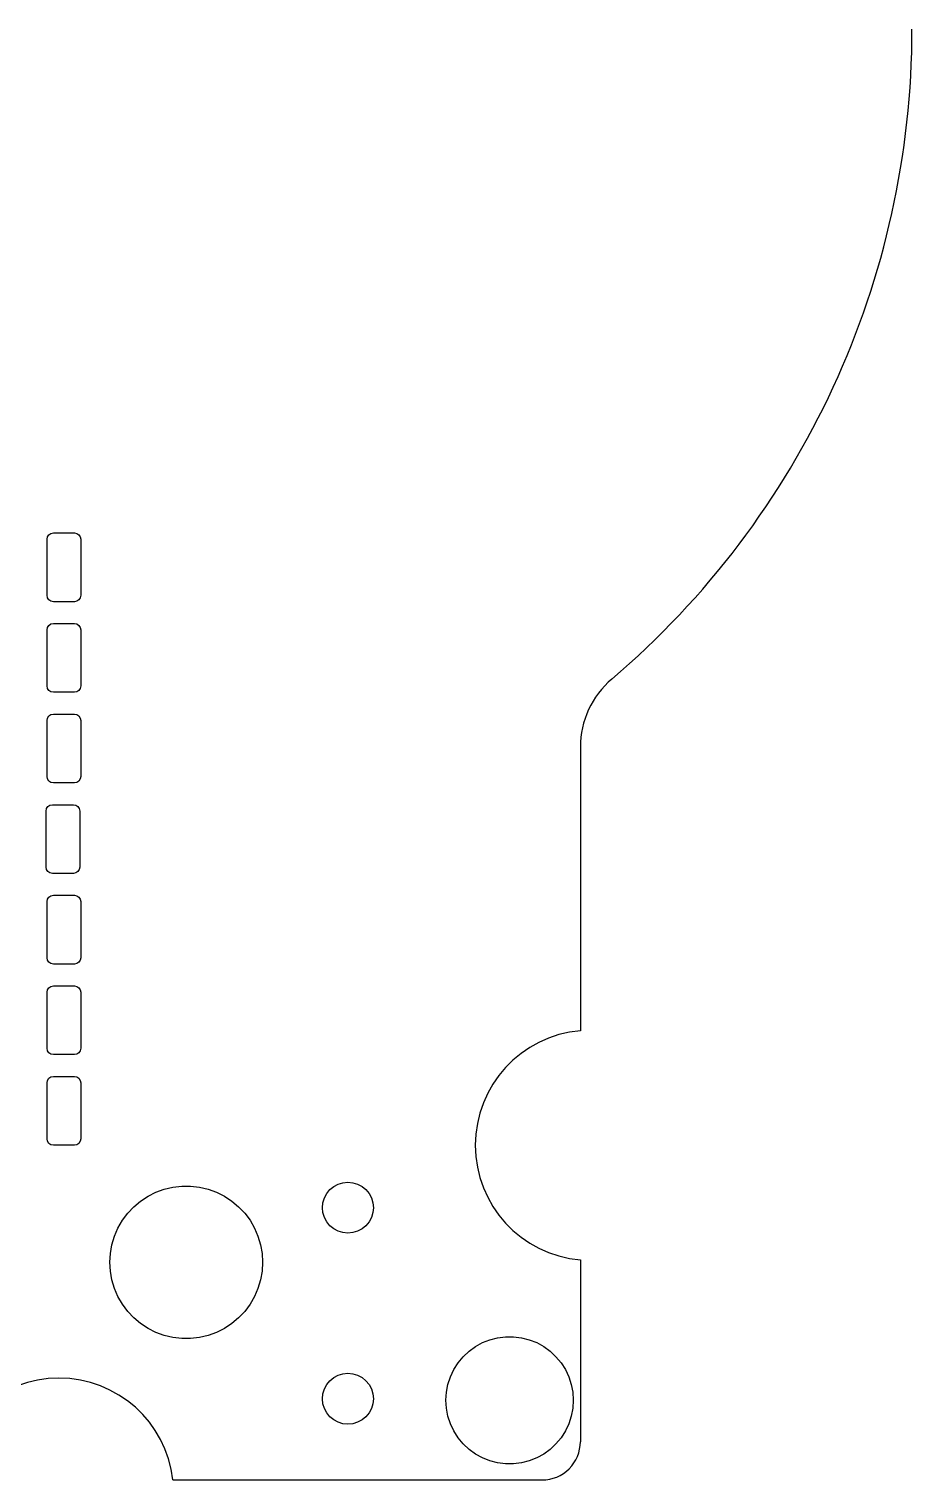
# Model space of a CAD drawing. Extents: x 116 to 183, y -128 to -37.6.
# Drawn here: x 148.3 to 183, y -128 to -71.1 of the extents above; entities that cross this region are included whole.
import ezdxf

# ---------------------------------------------------------------- set-up
doc = ezdxf.new("R2010")
doc.units = 0
doc.layers.add('BLACK', color=7, linetype='CONTINUOUS')

msp = doc.modelspace()

# ---------------------------------------------------------------- linework, layer by layer
at = {"layer": 'BLACK', "linetype": 'CONTINUOUS'}
for p, q in [((148.982, -91.102), (149.00103, -91.006329)), ((148.982, -93.302), (148.982, -91.102)), ((149.00103, -91.006329), (149.055223, -90.925223)), ((149.055223, -90.925223), (149.136329, -90.87103)), ((149.136329, -90.87103), (149.232, -90.852)), ((149.232, -90.852), (150.057, -90.852)), ((150.057, -90.852), (150.152671, -90.87103)), ((150.152671, -90.87103), (150.233777, -90.925223)), ((150.233777, -90.925223), (150.28797, -91.006329)), ((150.28797, -91.006329), (150.307, -91.102)), ((150.307, -91.102), (150.307, -93.302)), ((149.00103, -93.397671), (148.982, -93.302)), ((149.055223, -93.478777), (149.00103, -93.397671)), ((150.28797, -93.397671), (150.233777, -93.478777)), ((150.307, -93.302), (150.28797, -93.397671)), ((149.136329, -93.53297), (149.055223, -93.478777)), ((149.232, -93.552), (149.136329, -93.53297)), ((150.057, -93.552), (149.232, -93.552)), ((150.152671, -93.53297), (150.057, -93.552)), ((150.233777, -93.478777), (150.152671, -93.53297)), ((149.00103, -94.562329), (149.055223, -94.481223)), ((149.055223, -94.481223), (149.136329, -94.42703)), ((149.136329, -94.42703), (149.232, -94.408)), ((149.232, -94.408), (150.057, -94.408)), ((150.057, -94.408), (150.152671, -94.42703)), ((150.152671, -94.42703), (150.233777, -94.481223)), ((150.233777, -94.481223), (150.28797, -94.562329)), ((148.982, -94.658), (149.00103, -94.562329)), ((148.982, -96.858), (148.982, -94.658)), ((150.28797, -94.562329), (150.307, -94.658)), ((150.307, -94.658), (150.307, -96.858)), ((149.00103, -96.953671), (148.982, -96.858)), ((149.055223, -97.034777), (149.00103, -96.953671)), ((149.136329, -97.08897), (149.055223, -97.034777)), ((149.232, -97.108), (149.136329, -97.08897)), ((150.057, -97.108), (149.232, -97.108)), ((150.152671, -97.08897), (150.057, -97.108)), ((150.233777, -97.034777), (150.152671, -97.08897)), ((150.28797, -96.953671), (150.233777, -97.034777)), ((150.307, -96.858), (150.28797, -96.953671)), ((148.982, -98.214), (149.00103, -98.118329)), ((148.982, -100.414), (148.982, -98.214)), ((149.00103, -98.118329), (149.055223, -98.037223)), ((149.055223, -98.037223), (149.136329, -97.98303)), ((149.136329, -97.98303), (149.232, -97.964)), ((149.232, -97.964), (150.057, -97.964)), ((150.057, -97.964), (150.152671, -97.98303)), ((150.152671, -97.98303), (150.233777, -98.037223)), ((150.233777, -98.037223), (150.28797, -98.118329)), ((150.28797, -98.118329), (150.307, -98.214)), ((150.307, -98.214), (150.307, -100.414)), ((169.927313, -99.254504), (169.927313, -110.391357)), ((149.00103, -100.509671), (148.982, -100.414)), ((149.055223, -100.590777), (149.00103, -100.509671)), ((149.136329, -100.64497), (149.055223, -100.590777)), ((149.232, -100.664), (149.136329, -100.64497)), ((150.057, -100.664), (149.232, -100.664)), ((150.152671, -100.64497), (150.057, -100.664)), ((150.233777, -100.590777), (150.152671, -100.64497)), ((150.28797, -100.509671), (150.233777, -100.590777)), ((150.307, -100.414), (150.28797, -100.509671)), ((148.9435, -101.77), (148.96253, -101.674329)), ((148.9435, -103.97), (148.9435, -101.77)), ((148.96253, -101.674329), (149.016723, -101.593223)), ((149.016723, -101.593223), (149.097829, -101.53903)), ((149.097829, -101.53903), (149.1935, -101.52)), ((149.1935, -101.52), (150.0185, -101.52)), ((150.0185, -101.52), (150.114171, -101.53903)), ((150.114171, -101.53903), (150.195277, -101.593223)), ((150.195277, -101.593223), (150.24947, -101.674329)), ((150.24947, -101.674329), (150.2685, -101.77)), ((150.2685, -101.77), (150.2685, -103.97)), ((148.96253, -104.065671), (148.9435, -103.97)), ((149.016723, -104.146777), (148.96253, -104.065671)), ((149.097829, -104.20097), (149.016723, -104.146777)), ((149.1935, -104.22), (149.097829, -104.20097)), ((150.0185, -104.22), (149.1935, -104.22)), ((150.114171, -104.20097), (150.0185, -104.22)), ((150.195277, -104.146777), (150.114171, -104.20097)), ((150.24947, -104.065671), (150.195277, -104.146777)), ((150.2685, -103.97), (150.24947, -104.065671)), ((148.982, -105.326), (149.00103, -105.230329)), ((148.982, -107.526), (148.982, -105.326)), ((149.00103, -105.230329), (149.055223, -105.149223)), ((149.055223, -105.149223), (149.136329, -105.09503)), ((149.136329, -105.09503), (149.232, -105.076)), ((149.232, -105.076), (150.057, -105.076)), ((150.057, -105.076), (150.152671, -105.09503)), ((150.152671, -105.09503), (150.233777, -105.149223)), ((150.233777, -105.149223), (150.28797, -105.230329)), ((150.28797, -105.230329), (150.307, -105.326)), ((150.307, -105.326), (150.307, -107.526)), ((149.00103, -107.621671), (148.982, -107.526)), ((149.055223, -107.702777), (149.00103, -107.621671)), ((150.28797, -107.621671), (150.233777, -107.702777)), ((150.307, -107.526), (150.28797, -107.621671)), ((149.136329, -107.75697), (149.055223, -107.702777)), ((149.232, -107.776), (149.136329, -107.75697)), ((150.057, -107.776), (149.232, -107.776)), ((150.152671, -107.75697), (150.057, -107.776)), ((150.233777, -107.702777), (150.152671, -107.75697)), ((149.00103, -108.786329), (149.055223, -108.705223)), ((149.055223, -108.705223), (149.136329, -108.65103)), ((149.136329, -108.65103), (149.232, -108.632)), ((149.232, -108.632), (150.057, -108.632)), ((150.057, -108.632), (150.152671, -108.65103)), ((150.152671, -108.65103), (150.233777, -108.705223)), ((150.233777, -108.705223), (150.28797, -108.786329)), ((148.982, -108.882), (149.00103, -108.786329)), ((148.982, -111.082), (148.982, -108.882)), ((150.28797, -108.786329), (150.307, -108.882)), ((150.307, -108.882), (150.307, -111.082)), ((149.00103, -111.177671), (148.982, -111.082)), ((149.055223, -111.258777), (149.00103, -111.177671)), ((149.136329, -111.31297), (149.055223, -111.258777)), ((149.232, -111.332), (149.136329, -111.31297)), ((150.057, -111.332), (149.232, -111.332)), ((150.152671, -111.31297), (150.057, -111.332)), ((150.233777, -111.258777), (150.152671, -111.31297)), ((150.28797, -111.177671), (150.233777, -111.258777)), ((150.307, -111.082), (150.28797, -111.177671)), ((149.136329, -112.20703), (149.232, -112.188)), ((149.232, -112.188), (150.057, -112.188)), ((150.057, -112.188), (150.152671, -112.20703)), ((148.982, -112.438), (149.00103, -112.342329)), ((148.982, -114.638), (148.982, -112.438)), ((149.00103, -112.342329), (149.055223, -112.261223)), ((149.055223, -112.261223), (149.136329, -112.20703)), ((150.152671, -112.20703), (150.233777, -112.261223)), ((150.233777, -112.261223), (150.28797, -112.342329)), ((150.28797, -112.342329), (150.307, -112.438)), ((150.307, -112.438), (150.307, -114.638)), ((149.00103, -114.733671), (148.982, -114.638)), ((149.055223, -114.814777), (149.00103, -114.733671)), ((149.136329, -114.86897), (149.055223, -114.814777)), ((149.232, -114.888), (149.136329, -114.86897)), ((150.057, -114.888), (149.232, -114.888)), ((150.152671, -114.86897), (150.057, -114.888)), ((150.233777, -114.814777), (150.152671, -114.86897)), ((150.28797, -114.733671), (150.233777, -114.814777)), ((150.307, -114.638), (150.28797, -114.733671)), ((152.94724, -116.885174), (153.259001, -116.728602)), ((153.259001, -116.728602), (153.58683, -116.609281)), ((153.58683, -116.609281), (153.926295, -116.528827)), ((153.926295, -116.528827), (154.272806, -116.488326)), ((154.272806, -116.488326), (154.621674, -116.488326)), ((154.621674, -116.488326), (154.968185, -116.528827)), ((154.968185, -116.528827), (155.30765, -116.609281)), ((155.30765, -116.609281), (155.635479, -116.728602)), ((155.635479, -116.728602), (155.94724, -116.885174)), ((159.96577, -116.78268), (160.090133, -116.631143)), ((160.090133, -116.631143), (160.24167, -116.50678)), ((160.24167, -116.50678), (160.414557, -116.41437)), ((160.414557, -116.41437), (160.60215, -116.357465)), ((160.60215, -116.357465), (160.79724, -116.33825)), ((160.79724, -116.33825), (160.99233, -116.357465)), ((160.99233, -116.357465), (161.179923, -116.41437)), ((161.179923, -116.41437), (161.35281, -116.50678)), ((161.35281, -116.50678), (161.504347, -116.631143)), ((161.504347, -116.631143), (161.62871, -116.78268)), ((152.149107, -117.554887), (152.388515, -117.301129)), ((152.388515, -117.301129), (152.655764, -117.07688)), ((152.655764, -117.07688), (152.94724, -116.885174)), ((155.94724, -116.885174), (156.238716, -117.07688)), ((156.238716, -117.07688), (156.505965, -117.301129)), ((156.505965, -117.301129), (156.745373, -117.554887)), ((159.79724, -117.33825), (159.816455, -117.14316)), ((159.816455, -117.14316), (159.87336, -116.955567)), ((159.87336, -116.955567), (159.96577, -116.78268)), ((161.62871, -116.78268), (161.72112, -116.955567)), ((161.72112, -116.955567), (161.778025, -117.14316)), ((161.778025, -117.14316), (161.79724, -117.33825)), ((151.766342, -118.136852), (151.940777, -117.834723)), ((151.940777, -117.834723), (152.149107, -117.554887)), ((156.745373, -117.554887), (156.953703, -117.834723)), ((156.953703, -117.834723), (157.128138, -118.136852)), ((159.816455, -117.53334), (159.79724, -117.33825)), ((159.87336, -117.720933), (159.816455, -117.53334)), ((159.96577, -117.89382), (159.87336, -117.720933)), ((161.72112, -117.720933), (161.62871, -117.89382)), ((161.778025, -117.53334), (161.72112, -117.720933)), ((161.79724, -117.33825), (161.778025, -117.53334)), ((151.528105, -118.791402), (151.628162, -118.45719)), ((151.628162, -118.45719), (151.766342, -118.136852)), ((157.128138, -118.136852), (157.266318, -118.45719)), ((157.266318, -118.45719), (157.366375, -118.791402)), ((160.090133, -118.045357), (159.96577, -117.89382)), ((160.24167, -118.16972), (160.090133, -118.045357)), ((160.414557, -118.26213), (160.24167, -118.16972)), ((160.60215, -118.319035), (160.414557, -118.26213)), ((160.79724, -118.33825), (160.60215, -118.319035)), ((160.99233, -118.319035), (160.79724, -118.33825)), ((161.179923, -118.26213), (160.99233, -118.319035)), ((161.35281, -118.16972), (161.179923, -118.26213)), ((161.504347, -118.045357), (161.35281, -118.16972)), ((161.62871, -117.89382), (161.504347, -118.045357)), ((151.467525, -119.134971), (151.528105, -118.791402)), ((157.366375, -118.791402), (157.426955, -119.134971)), ((151.44724, -119.48325), (151.467525, -119.134971)), ((151.467525, -119.831529), (151.44724, -119.48325)), ((157.426955, -119.134971), (157.44724, -119.48325)), ((157.44724, -119.48325), (157.426955, -119.831529)), ((169.927313, -119.389472), (169.927757, -126.526753)), ((151.528105, -120.175098), (151.467525, -119.831529)), ((157.426955, -119.831529), (157.366375, -120.175098)), ((151.628162, -120.50931), (151.528105, -120.175098)), ((151.766342, -120.829648), (151.628162, -120.50931)), ((157.266318, -120.50931), (157.128138, -120.829648)), ((157.366375, -120.175098), (157.266318, -120.50931)), ((151.940777, -121.131777), (151.766342, -120.829648)), ((152.149107, -121.411613), (151.940777, -121.131777)), ((156.953703, -121.131777), (156.745373, -121.411613)), ((157.128138, -120.829648), (156.953703, -121.131777)), ((152.388515, -121.665371), (152.149107, -121.411613)), ((152.655764, -121.88962), (152.388515, -121.665371)), ((156.505965, -121.665371), (156.238716, -121.88962)), ((156.745373, -121.411613), (156.505965, -121.665371)), ((152.94724, -122.081326), (152.655764, -121.88962)), ((153.259001, -122.237898), (152.94724, -122.081326)), ((153.58683, -122.357219), (153.259001, -122.237898)), ((153.926295, -122.437673), (153.58683, -122.357219)), ((154.272806, -122.478174), (153.926295, -122.437673)), ((154.968185, -122.437673), (154.621674, -122.478174)), ((155.30765, -122.357219), (154.968185, -122.437673)), ((155.635479, -122.237898), (155.30765, -122.357219)), ((155.94724, -122.081326), (155.635479, -122.237898)), ((156.238716, -121.88962), (155.94724, -122.081326)), ((166.374698, -122.520609), (166.678787, -122.442532)), ((166.678787, -122.442532), (166.990264, -122.403183)), ((166.990264, -122.403183), (167.304216, -122.403183)), ((167.304216, -122.403183), (167.615693, -122.442532)), ((167.615693, -122.442532), (167.919782, -122.520609)), ((154.621674, -122.478174), (154.272806, -122.478174)), ((165.324818, -123.186882), (165.55368, -122.971967)), ((165.55368, -122.971967), (165.807673, -122.78743)), ((165.807673, -122.78743), (166.082792, -122.636182)), ((166.082792, -122.636182), (166.374698, -122.520609)), ((167.919782, -122.520609), (168.211688, -122.636182)), ((168.211688, -122.636182), (168.486807, -122.78743)), ((168.486807, -122.78743), (168.7408, -122.971967)), ((168.7408, -122.971967), (168.969662, -123.186882)), ((164.956473, -123.693866), (165.124698, -123.428787)), ((165.124698, -123.428787), (165.324818, -123.186882)), ((168.969662, -123.186882), (169.169782, -123.428787)), ((169.169782, -123.428787), (169.338007, -123.693866)), ((159.96577, -124.28268), (160.090133, -124.131143)), ((160.090133, -124.131143), (160.24167, -124.00678)), ((160.24167, -124.00678), (160.414557, -123.91437)), ((160.414557, -123.91437), (160.60215, -123.857465)), ((160.60215, -123.857465), (160.79724, -123.83825)), ((160.79724, -123.83825), (160.99233, -123.857465)), ((160.99233, -123.857465), (161.179923, -123.91437)), ((161.179923, -123.91437), (161.35281, -124.00678)), ((161.35281, -124.00678), (161.504347, -124.131143)), ((161.504347, -124.131143), (161.62871, -124.28268)), ((164.725782, -124.276525), (164.822799, -123.977939)), ((164.822799, -123.977939), (164.956473, -123.693866)), ((169.338007, -123.693866), (169.471681, -123.977939)), ((169.471681, -123.977939), (169.568698, -124.276525)), ((159.79724, -124.83825), (159.816455, -124.64316)), ((159.816455, -124.64316), (159.87336, -124.455567)), ((159.87336, -124.455567), (159.96577, -124.28268)), ((161.62871, -124.28268), (161.72112, -124.455567)), ((161.72112, -124.455567), (161.778025, -124.64316)), ((161.778025, -124.64316), (161.79724, -124.83825)), ((164.64724, -124.89825), (164.666953, -124.584917)), ((164.666953, -124.584917), (164.725782, -124.276525)), ((169.568698, -124.276525), (169.627527, -124.584917)), ((169.627527, -124.584917), (169.64724, -124.89825)), ((159.816455, -125.03334), (159.79724, -124.83825)), ((159.87336, -125.220933), (159.816455, -125.03334)), ((159.96577, -125.39382), (159.87336, -125.220933)), ((161.72112, -125.220933), (161.62871, -125.39382)), ((161.778025, -125.03334), (161.72112, -125.220933)), ((161.79724, -124.83825), (161.778025, -125.03334)), ((164.666953, -125.211583), (164.64724, -124.89825)), ((164.725782, -125.519975), (164.666953, -125.211583)), ((169.627527, -125.211583), (169.568698, -125.519975)), ((169.64724, -124.89825), (169.627527, -125.211583)), ((160.090133, -125.545357), (159.96577, -125.39382)), ((160.24167, -125.66972), (160.090133, -125.545357)), ((160.414557, -125.76213), (160.24167, -125.66972)), ((160.60215, -125.819035), (160.414557, -125.76213)), ((160.79724, -125.83825), (160.60215, -125.819035)), ((160.99233, -125.819035), (160.79724, -125.83825)), ((161.179923, -125.76213), (160.99233, -125.819035)), ((161.35281, -125.66972), (161.179923, -125.76213)), ((161.504347, -125.545357), (161.35281, -125.66972)), ((161.62871, -125.39382), (161.504347, -125.545357)), ((164.822799, -125.818561), (164.725782, -125.519975)), ((164.956473, -126.102634), (164.822799, -125.818561)), ((169.471681, -125.818561), (169.338007, -126.102634)), ((169.568698, -125.519975), (169.471681, -125.818561)), ((165.124698, -126.367713), (164.956473, -126.102634)), ((165.324818, -126.609618), (165.124698, -126.367713)), ((169.169782, -126.367713), (168.969662, -126.609618)), ((169.338007, -126.102634), (169.169782, -126.367713)), ((165.55368, -126.824533), (165.324818, -126.609618)), ((165.807673, -127.00907), (165.55368, -126.824533)), ((168.7408, -126.824533), (168.486807, -127.00907)), ((168.969662, -126.609618), (168.7408, -126.824533)), ((166.082792, -127.160318), (165.807673, -127.00907)), ((166.374698, -127.275891), (166.082792, -127.160318)), ((166.678787, -127.353968), (166.374698, -127.275891)), ((166.990264, -127.393317), (166.678787, -127.353968)), ((167.304216, -127.393317), (166.990264, -127.393317)), ((167.615693, -127.353968), (167.304216, -127.393317)), ((167.919782, -127.275891), (167.615693, -127.353968)), ((168.211688, -127.160318), (167.919782, -127.275891)), ((168.486807, -127.00907), (168.211688, -127.160318)), ((153.922434, -128.024806), (168.427757, -128.026753))]:
    msp.add_line(p, q, dxfattribs=at)
at = {"layer": 'BLACK'}
for centre, radius, start, end in [((149.4505, -71.0743), 33.500002, -49.6070463, 0.0000068), ((173.4278, -99.2545), 3.500487, -229.6064835, -179.9999345), ((170.31716, -114.89041), 4.515921, -265.047639, -94.9523511), ((149.4505, -128.5266), 4.499995, 6.4023564, 173.58225), ((168.4278, -126.5268), 1.499957, -90.0016425, 0.0017953)]:
    msp.add_arc(centre, radius, start, end, dxfattribs=at)

doc.saveas('drawing.dxf')
